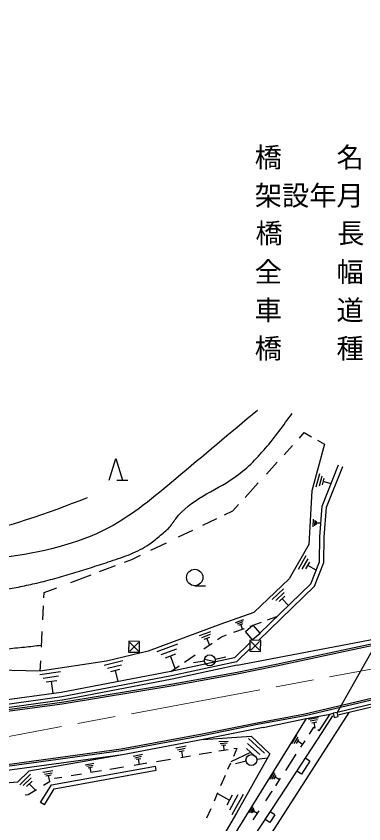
# Model space of a CAD drawing. Units: millimetres, scale not verified. Extents: x 40000 to 680000, y 20000 to 380000.
# Drawn here: x 202935 to 234833, y 241653 to 315635 of the extents above; entities that cross this region are included whole.
import ezdxf
from ezdxf.enums import TextEntityAlignment as Align

# ---------------------------------------------------------------- set-up
doc = ezdxf.new("R2010")
doc.units = ezdxf.units.MM
doc.header["$LTSCALE"] = 1000
doc.linetypes.add('CHAIN', pattern=[18.5, 12, -1.5, 3.5, -1.5])
for name, color, linetype, lineweight in [('M-BGD', 7, 'Continuous', 25), ('M-BMK', 2, 'CHAIN', 13), ('M-BMK-ROW', 30, 'Continuous', 25)]:
    doc.layers.add(name, color=color, linetype=linetype, lineweight=lineweight)
doc.layers.add('M-STR-STR1', color=1, linetype='Continuous')
doc.styles.add('ＭＳ ゴシック', font='')
doc.styles.get('ＭＳ ゴシック').set_extended_font_data('MS Gothic')

msp = doc.modelspace()

# ---------------------------------------------------------------- linework, layer by layer
at = {"layer": 'M-BGD'}
for p, q in [((228914, 276988), (229369, 277485)), ((229369, 277485), (230033, 277110)), ((230580, 276801), (231226, 276436)), ((227515, 275462), (228297, 276315)), ((231226, 276436), (230051, 272141)), ((211483, 273128), (212083, 275128)), ((212083, 275128), (212683, 273128)), ((225891, 273691), (226885, 274775)), ((231015, 270764), (232518, 274523)), ((230467, 272536), (230793, 273737)), ((231409, 270672), (232890, 274375)), ((212183, 273128), (213183, 273128)), ((230748, 272626), (230998, 273526)), ((231028, 272706), (231191, 273307)), ((231831, 272811), (231114, 273006)), ((223933, 271555), (225143, 272875)), ((230051, 272141), (229795, 267240)), ((222802, 270321), (223346, 270915)), ((222038, 269954), (222802, 270321)), ((230790, 267946), (231015, 270764)), ((231190, 267927), (231409, 270672)), ((220046, 268998), (221330, 269614)), ((230179, 268867), (230217, 269562)), ((230326, 268951), (230353, 269475)), ((230463, 269028), (230478, 269381)), ((217819, 267929), (219150, 268568)), ((230888, 269182), (230476, 269208)), ((230753, 265661), (230790, 267946)), ((231152, 265583), (231190, 267927)), ((215293, 266717), (216732, 267407)), ((229795, 267240), (227985, 264100)), ((212883, 265628), (213546, 265878)), ((213546, 265878), (214338, 266258)), ((228832, 264978), (229553, 266227)), ((229181, 264994), (229722, 265931)), ((229518, 265003), (229879, 265627)), ((229973, 263644), (230753, 265661)), ((210594, 264764), (212055, 265315)), ((230451, 264879), (229698, 265315)), ((230314, 263418), (231152, 265583)), ((207948, 263766), (209829, 264476)), ((219319, 263469), (220319, 263469)), ((227985, 264100), (224748, 261018)), ((230314, 263418), (225175, 258454)), ((225287, 259119), (229973, 263644)), ((205481, 262343), (205507, 262846)), ((205507, 262846), (206668, 263284)), ((226419, 262194), (227446, 263172)), ((226750, 262112), (227517, 262843)), ((227069, 262022), (227588, 262515)), ((227915, 261650), (227329, 262268)), ((205379, 260329), (205445, 261636)), ((224748, 261018), (221723, 259949)), ((226000, 260325), (226860, 260637)), ((221723, 259949), (215045, 257459)), ((223059, 260105), (223811, 260372)), ((223209, 259986), (223776, 260185)), ((223360, 259866), (223731, 260000)), ((223706, 259486), (223546, 259933)), ((223978, 259278), (224661, 259857)), ((224413, 259747), (224619, 259822)), ((224661, 259857), (225308, 259095)), ((224674, 259842), (225448, 260124)), ((205252, 257833), (205325, 259257)), ((219760, 258890), (220810, 259284)), ((219974, 258728), (220762, 259029)), ((221774, 258787), (222226, 258951)), ((222907, 259199), (223884, 259555)), ((224625, 258516), (223978, 259278)), ((225308, 259095), (224625, 258516)), ((220156, 257682), (220930, 258210)), ((220178, 258568), (220703, 258765)), ((220679, 258037), (220441, 258671)), ((221411, 258539), (221774, 258787)), ((222951, 256862), (224369, 258232)), ((223210, 256202), (235888, 258597)), ((236069, 258225), (226782, 256248)), ((236246, 258670), (232378, 251866)), ((215045, 257459), (211226, 256549)), ((215867, 257440), (217771, 258153)), ((216251, 257155), (217682, 257681)), ((223146, 256495), (224364, 257671)), ((236101, 258079), (226813, 256101)), ((216624, 256861), (217584, 257211)), ((217531, 255888), (217104, 257036)), ((222951, 256862), (217112, 255602)), ((218378, 256467), (219357, 257136)), ((220207, 256722), (221190, 256538)), ((221186, 256742), (222160, 256965)), ((205141, 255641), (205189, 256583)), ((211226, 256549), (205141, 255641)), ((211015, 256190), (212730, 256602)), ((211317, 255899), (212596, 256210)), ((217112, 255602), (217875, 256124)), ((223146, 256495), (217191, 255210)), ((223210, 256202), (217255, 254917)), ((220204, 256553), (219216, 256400)), ((226782, 256248), (223196, 255509)), ((226813, 256101), (223224, 255362)), ((205141, 255641), (200466, 255759)), ((205117, 255328), (207012, 255615)), ((217112, 255602), (207066, 253679)), ((211609, 255611), (212460, 255808)), ((212280, 254682), (212035, 255714)), ((223196, 255509), (217323, 254457)), ((223224, 255362), (217349, 254309)), ((205409, 254989), (206833, 255201)), ((205702, 254649), (206654, 254787)), ((206347, 253582), (206184, 254722)), ((217191, 255210), (207130, 253285)), ((217248, 254916), (207187, 252990)), ((229428, 251728), (243092, 254978)), ((229462, 251582), (243127, 254832)), ((217323, 254457), (207122, 252778)), ((217349, 254309), (207144, 252630)), ((243273, 254445), (232378, 251866)), ((243330, 254202), (232435, 251622)), ((207066, 253679), (192826, 251732)), ((207130, 253285), (192873, 251335)), ((207171, 252987), (192914, 251038)), ((207122, 252778), (192920, 250837)), ((207144, 252630), (192937, 250688)), ((233440, 251860), (221295, 232920)), ((225202, 250951), (229435, 251730)), ((225229, 250803), (229462, 251582)), ((229532, 251293), (231746, 251702)), ((230745, 250175), (231746, 251702)), ((231746, 251702), (232009, 251785)), ((232378, 251866), (232009, 251785)), ((232009, 251785), (232095, 251394)), ((232463, 251475), (232378, 251866)), ((229532, 251293), (217369, 231734)), ((220005, 249903), (225199, 250950)), ((220033, 249755), (225229, 250803)), ((225594, 250493), (229532, 251293)), ((229764, 251233), (230660, 251402)), ((229907, 251074), (230582, 251203)), ((230051, 250915), (230504, 251004)), ((230375, 250417), (230283, 250963)), ((230996, 250011), (231997, 251538)), ((232095, 251394), (232463, 251475)), ((225594, 250493), (220098, 249389)), ((229831, 249872), (230242, 250502)), ((230350, 250432), (230242, 250502)), ((230745, 250175), (230616, 250259)), ((212558, 248523), (220005, 249903)), ((212582, 248375), (220033, 249755)), ((220098, 249389), (212692, 247978)), ((220098, 249389), (224490, 249674)), ((224259, 249484), (225724, 248122)), ((224490, 249674), (226218, 248073)), ((227164, 244136), (230996, 250011)), ((228231, 249017), (228696, 249764)), ((228445, 249018), (228795, 249583)), ((228649, 249020), (228881, 249394)), ((217584, 248605), (218533, 248784)), ((221527, 249181), (222372, 249237)), ((221651, 249025), (222278, 249061)), ((221763, 248862), (222184, 248885)), ((222006, 248369), (221978, 248873)), ((224173, 249022), (225275, 248003)), ((229211, 248926), (228766, 249212)), ((229056, 248684), (229434, 249263)), ((200962, 246926), (212558, 248523)), ((200979, 246777), (212582, 248375)), ((212692, 247978), (200994, 246378)), ((212692, 247978), (204097, 246467)), ((213671, 247861), (214526, 248026)), ((217747, 248442), (218454, 248575)), ((217899, 248271), (218362, 248358)), ((218939, 247864), (218031, 247713)), ((218239, 247750), (218131, 248320)), ((220856, 248181), (219739, 247996)), ((222399, 248437), (221540, 248295)), ((222656, 247355), (224450, 248218)), ((223181, 248567), (222862, 247831)), ((223181, 248567), (222901, 248520)), ((226218, 248073), (223164, 242628)), ((224075, 248552), (224813, 247875)), ((227660, 246543), (228637, 248042)), ((209282, 247073), (210073, 247220)), ((214928, 247199), (213748, 247004)), ((213816, 247711), (214450, 247837)), ((213952, 247564), (214372, 247638)), ((214260, 247089), (214163, 247606)), ((217093, 247558), (215808, 247345)), ((222596, 247215), (222336, 246616)), ((224032, 247383), (223058, 247159)), ((225014, 247566), (226004, 247709)), ((229882, 247388), (229116, 246213)), ((229882, 247388), (229463, 247661)), ((204097, 246467), (203062, 245461)), ((205380, 246388), (206315, 246549)), ((206185, 245227), (215723, 246951)), ((206432, 244865), (215795, 246557)), ((209409, 246937), (210008, 247039)), ((209535, 246792), (209934, 246860)), ((209819, 246352), (209734, 246826)), ((210778, 246512), (209772, 246345)), ((212779, 246843), (211534, 246637)), ((215795, 246557), (215723, 246951)), ((226207, 245753), (226619, 246429)), ((229116, 246213), (228697, 246486)), ((203263, 245237), (204257, 246201)), ((203583, 245157), (204329, 245882)), ((205531, 246217), (206236, 246340)), ((205673, 246048), (206146, 246133)), ((206013, 245527), (205915, 246095)), ((206470, 245798), (206467, 245796)), ((207117, 245905), (206470, 245798)), ((208923, 246205), (207979, 246048)), ((222104, 246079), (221694, 245132)), ((226392, 245759), (226709, 246260)), ((226574, 245756), (226790, 246092)), ((227087, 245670), (226688, 245928)), ((226751, 245150), (227199, 245837)), ((203062, 245461), (201590, 245347)), ((203894, 245078), (204392, 245565)), ((204724, 244730), (204144, 245327)), ((205183, 243593), (206185, 245227)), ((206052, 245543), (205439, 245169)), ((204037, 244314), (203769, 244282)), ((204795, 244776), (204037, 244314)), ((205524, 243384), (206432, 244865)), ((221414, 244486), (221090, 243737)), ((221394, 244435), (222508, 243809)), ((222767, 244270), (222249, 243349)), ((223270, 244298), (222492, 242907)), ((223764, 244328), (222725, 242467)), ((225827, 243747), (226414, 244633)), ((226411, 244628), (226420, 244642)), ((205524, 243384), (205183, 243593)), ((220259, 233703), (227164, 244136)), ((220787, 243039), (220407, 242160)), ((224278, 242665), (224653, 243256)), ((224450, 242663), (224727, 243110)), ((224613, 242663), (224801, 242964)), ((224688, 242025), (225220, 242830)), ((225067, 242589), (224713, 242818)), ((226661, 242469), (226244, 242745)), ((223164, 242628), (218829, 235297)), ((226200, 241774), (225783, 242050)), ((226661, 242469), (226200, 241774))]:
    msp.add_line(p, q, dxfattribs=at)
for centre, radius in [((219319, 264219), 750), ((220698, 256630), 500), ((224520, 247495), 500)]:
    msp.add_circle(centre, radius, dxfattribs=at)
for points, knots in [([(109242, 315260), (110382, 313848), (111522, 312435), (112704, 311050), (115589, 307670), (118726, 304454), (122340, 301882), (125825, 299403), (129753, 297522), (133193, 295052), (139547, 290490), (144235, 283918), (150126, 278493), (151844, 276911), (153664, 275427), (155740, 274470), (157849, 273497), (160223, 273069), (162289, 271944), (163827, 271106), (165194, 269880), (166124, 268389), (166454, 267860), (166729, 267298), (167122, 266825), (167326, 266579), (167561, 266358), (167790, 266133), (168019, 265907), (168242, 265677), (168471, 265452), (168700, 265228), (168936, 265009), (169176, 264796), (169418, 264582), (169666, 264375), (169920, 264176), (170146, 263999), (170378, 263830), (170616, 263669), (170853, 263509), (171097, 263358), (171348, 263219), (171597, 263080), (171852, 262954), (172114, 262843), (172374, 262733), (172641, 262638), (172913, 262561), (173134, 262499), (173358, 262450), (173584, 262409), (173811, 262369), (174040, 262338), (174270, 262313), (174500, 262288), (174732, 262269), (174964, 262253), (175196, 262238), (175428, 262224), (175661, 262211), (176176, 262181), (176692, 262150), (177207, 262119), (177720, 262088), (178234, 262057), (178747, 262028), (179258, 261999), (179770, 261972), (180282, 261948), (180794, 261925), (181305, 261905), (181817, 261890), (182307, 261876), (182796, 261867), (183286, 261859), (183777, 261851), (184267, 261845), (184758, 261836), (185249, 261827), (185741, 261815), (186232, 261798), (186724, 261781), (187216, 261757), (187708, 261725), (188080, 261700), (188451, 261669), (188823, 261640), (189194, 261610), (189565, 261581), (189936, 261559), (190306, 261537), (190676, 261522), (191046, 261520), (191414, 261518), (191783, 261529), (192150, 261559), (192427, 261582), (192702, 261615), (192976, 261657), (193252, 261699), (193526, 261749), (193799, 261803), (194073, 261858), (194347, 261917), (194619, 261982), (194892, 262048), (195164, 262119), (195438, 262178), (196520, 262410), (197637, 262450), (198736, 262594), (199251, 262661), (199762, 262752), (200273, 262838), (200784, 262925), (201296, 263007), (201806, 263096), (202316, 263185), (202824, 263281), (203331, 263383), (203837, 263485), (204342, 263593), (204844, 263711), (205395, 263841), (205943, 263982), (206489, 264131), (207036, 264281), (207580, 264440), (208122, 264604), (208667, 264768), (209209, 264939), (209751, 265112), (210296, 265286), (210840, 265463), (211384, 265641), (211692, 265741), (211999, 265841), (212305, 265946), (212610, 266051), (212914, 266160), (213214, 266278), (213511, 266396), (213805, 266523), (214093, 266663), (214378, 266802), (214658, 266955), (214926, 267125), (215104, 267238), (215278, 267359), (215447, 267484), (215618, 267610), (215785, 267741), (215948, 267877), (216112, 268014), (216272, 268155), (216435, 268293), (216600, 268431), (216768, 268566), (216915, 268720), (217169, 268986), (217361, 269310), (217580, 269605), (218870, 271344), (221107, 272099), (222913, 273347), (224014, 274108), (224954, 275052), (225813, 276060), (226679, 277077), (227462, 278159), (228245, 279241)], [0, 0, 0, 0, 1, 1, 1, 2, 2, 2, 3, 3, 3, 4, 4, 4, 5, 5, 5, 6, 6, 6, 7, 7, 7, 8, 8, 8, 9, 9, 9, 10, 10, 10, 11, 11, 11, 12, 12, 12, 13, 13, 13, 14, 14, 14, 15, 15, 15, 16, 16, 16, 17, 17, 17, 18, 18, 18, 19, 19, 19, 20, 20, 20, 21, 21, 21, 22, 22, 22, 23, 23, 23, 24, 24, 24, 25, 25, 25, 26, 26, 26, 27, 27, 27, 28, 28, 28, 29, 29, 29, 30, 30, 30, 31, 31, 31, 32, 32, 32, 33, 33, 33, 34, 34, 34, 35, 35, 35, 36, 36, 36, 37, 37, 37, 38, 38, 38, 39, 39, 39, 40, 40, 40, 41, 41, 41, 42, 42, 42, 43, 43, 43, 44, 44, 44, 45, 45, 45, 46, 46, 46, 47, 47, 47, 48, 48, 48, 49, 49, 49, 50, 50, 50, 51, 51, 51, 52, 52, 52, 53, 53, 53, 54, 54, 54, 55, 55, 55, 56, 56, 56, 57, 57, 57, 57]), ([(225065, 279522), (222577, 277441), (220089, 275360), (217580, 273254), (215618, 271607), (213644, 269944), (211405, 268763), (208497, 267229), (205143, 266507), (201863, 266050), (197456, 265436), (193181, 265297), (188578, 265021), (183081, 264691), (177116, 264166), (172767, 266798), (170086, 268421), (168019, 271243), (165469, 273347), (161422, 276688), (156159, 278221), (152091, 281300), (148337, 284141), (145600, 288300), (142268, 291778), (139328, 294846), (135926, 297384), (132257, 299543), (128331, 301853), (124101, 303728), (120656, 306560), (117590, 309080), (115147, 312357), (112704, 315635)], [0, 0, 0, 0, 1, 1, 1, 2, 2, 2, 3, 3, 3, 4, 4, 4, 5, 5, 5, 6, 6, 6, 7, 7, 7, 8, 8, 8, 9, 9, 9, 10, 10, 10, 11, 11, 11, 11]), ([(209465, 271513), (205731, 270090), (201996, 268667), (198153, 268108), (194438, 267568), (190621, 267835), (186731, 268108), (182469, 268407), (178119, 268711), (174431, 270414), (170450, 272253), (167241, 275722), (163558, 278432), (159505, 281413), (154876, 283474), (151257, 286778), (147869, 289873), (145365, 294057), (141922, 297102), (138912, 299764), (135184, 301556), (131489, 303362), (128857, 304648), (126242, 305942), (124020, 307755), (122765, 308780), (121636, 309970), (120506, 311160)], [0, 0, 0, 0, 1, 1, 1, 2, 2, 2, 3, 3, 3, 4, 4, 4, 5, 5, 5, 6, 6, 6, 7, 7, 7, 8, 8, 8, 9, 9, 9, 9]), ([(168165, 262776), (168461, 262561), (168757, 262345), (169052, 262128), (169437, 261846), (169820, 261562), (170209, 261286), (170596, 261012), (170989, 260745), (171391, 260493), (171792, 260243), (172202, 260008), (172625, 259798), (172888, 259667), (173156, 259546), (173428, 259433), (173701, 259320), (173977, 259215), (174255, 259117), (174534, 259018), (174816, 258926), (175099, 258839), (175383, 258752), (175668, 258670), (175954, 258591), (176282, 258501), (176612, 258415), (176943, 258334), (177273, 258253), (177605, 258177), (177937, 258108), (178269, 258038), (178603, 257974), (178937, 257916), (179271, 257859), (179606, 257808), (179942, 257765), (180382, 257708), (180824, 257663), (181266, 257627), (181709, 257591), (182152, 257564), (182596, 257541), (183041, 257518), (183486, 257501), (183930, 257484), (184375, 257467), (184820, 257451), (185265, 257433), (185864, 257408), (186463, 257378), (187061, 257347), (187659, 257315), (188257, 257283), (188855, 257253), (189453, 257223), (190051, 257195), (190649, 257174), (191247, 257153), (191845, 257139), (192443, 257134), (193100, 257129), (193756, 257137), (194413, 257154), (195070, 257172), (195727, 257199), (196383, 257234), (197039, 257270), (197695, 257312), (198351, 257361), (199006, 257409), (199660, 257463), (200314, 257520), (200879, 257569), (201444, 257621), (202008, 257676), (202572, 257731), (203136, 257788), (203700, 257849), (204211, 257904), (204721, 257961), (205232, 258018)], [0, 0, 0, 0, 1, 1, 1, 2, 2, 2, 3, 3, 3, 4, 4, 4, 5, 5, 5, 6, 6, 6, 7, 7, 7, 8, 8, 8, 9, 9, 9, 10, 10, 10, 11, 11, 11, 12, 12, 12, 13, 13, 13, 14, 14, 14, 15, 15, 15, 16, 16, 16, 17, 17, 17, 18, 18, 18, 19, 19, 19, 20, 20, 20, 21, 21, 21, 22, 22, 22, 23, 23, 23, 24, 24, 24, 25, 25, 25, 26, 26, 26, 27, 27, 27, 27])]:
    msp.add_open_spline(points, degree=3, knots=knots, dxfattribs=at)
at = {"layer": 'M-BMK'}
msp.add_line((195311, 248381), (245687, 257694), dxfattribs=at)
at = {"layer": 'M-BMK-ROW'}
for p, q in [((213259, 258376), (213249, 257376)), ((214259, 258366), (213259, 258376)), ((214158, 258267), (213350, 257475)), ((213358, 258275), (214150, 257467)), ((214249, 257366), (214259, 258366)), ((224372, 258463), (224362, 257463)), ((225372, 258452), (224372, 258463)), ((225271, 258353), (224463, 257562)), ((224471, 258362), (225263, 257554)), ((225362, 257453), (225372, 258452)), ((224362, 257463), (225362, 257453)), ((213249, 257376), (214249, 257366))]:
    msp.add_line(p, q, dxfattribs=at)

# ---------------------------------------------------------------- texts
at = {"layer": 'M-STR-STR1', "style": 'ＭＳ ゴシック'}
for s, p in [('橋\u3000\u3000名', (224819, 301237)), ('架設年月', (224819, 297737)), ('橋\u3000  長', (224887, 294289)), ('全\u3000\u3000幅', (224819, 290737)), ('車\u3000\u3000道', (224819, 287237)), ('橋\u3000\u3000種', (224819, 283737))]:
    msp.add_text(s, height=1833, dxfattribs=at).set_placement(p, align=Align.BOTTOM_LEFT)

doc.saveas('drawing.dxf')
